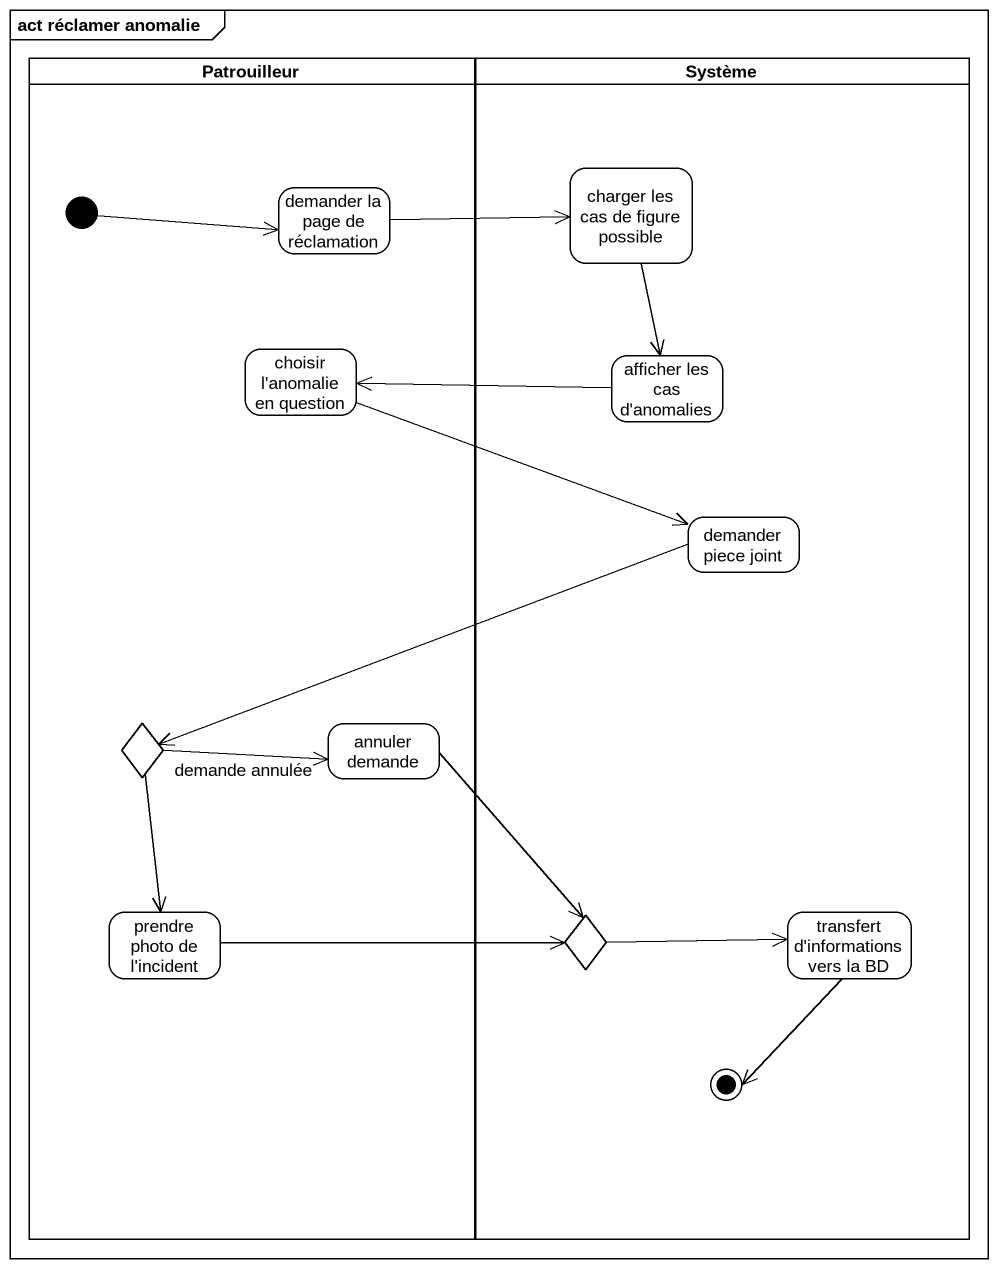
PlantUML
@startuml
mainframe act réclamer anomalie
hide empty description
state Patrouilleur <<partition>> {
  state "demander la page de réclamation" as demander_la_page_de #FFFFFF
  state "choisir l'anomalie en question" as choisir_l_anomalie_en #FFFFFF
  state choice1 <<choice>> #FFFFFF
  state "annuler demande" as annuler_demande #FFFFFF
  state "prendre photo de l'incident" as prendre_photo_de_l_incident #FFFFFF
  [*] -right-> demander_la_page_de
}
state Système <<partition>> {
  state "charger les cas de figure possible" as charger_les_cas_de_figure #FFFFFF
  state "afficher les cas d'anomalies" as afficher_les_cas_d_anomalies #FFFFFF
  state "demander piece joint" as demander_piece_joint #FFFFFF
  state choice2 <<choice>> #FFFFFF
  state "transfert d'informations vers la BD" as transfert_d_informations #FFFFFF
  transfert_d_informations --> [*]
}
demander_la_page_de -right-> charger_les_cas_de_figure
charger_les_cas_de_figure --> afficher_les_cas_d_anomalies
choisir_l_anomalie_en -right-> demander_piece_joint
afficher_les_cas_d_anomalies -left-> choisir_l_anomalie_en
demander_piece_joint -left-> choice1
choice1 -right-> annuler_demande : demande annulée
choice1 --> prendre_photo_de_l_incident
annuler_demande --> choice2
prendre_photo_de_l_incident -right-> choice2
choice2 -right-> transfert_d_informations
@enduml
